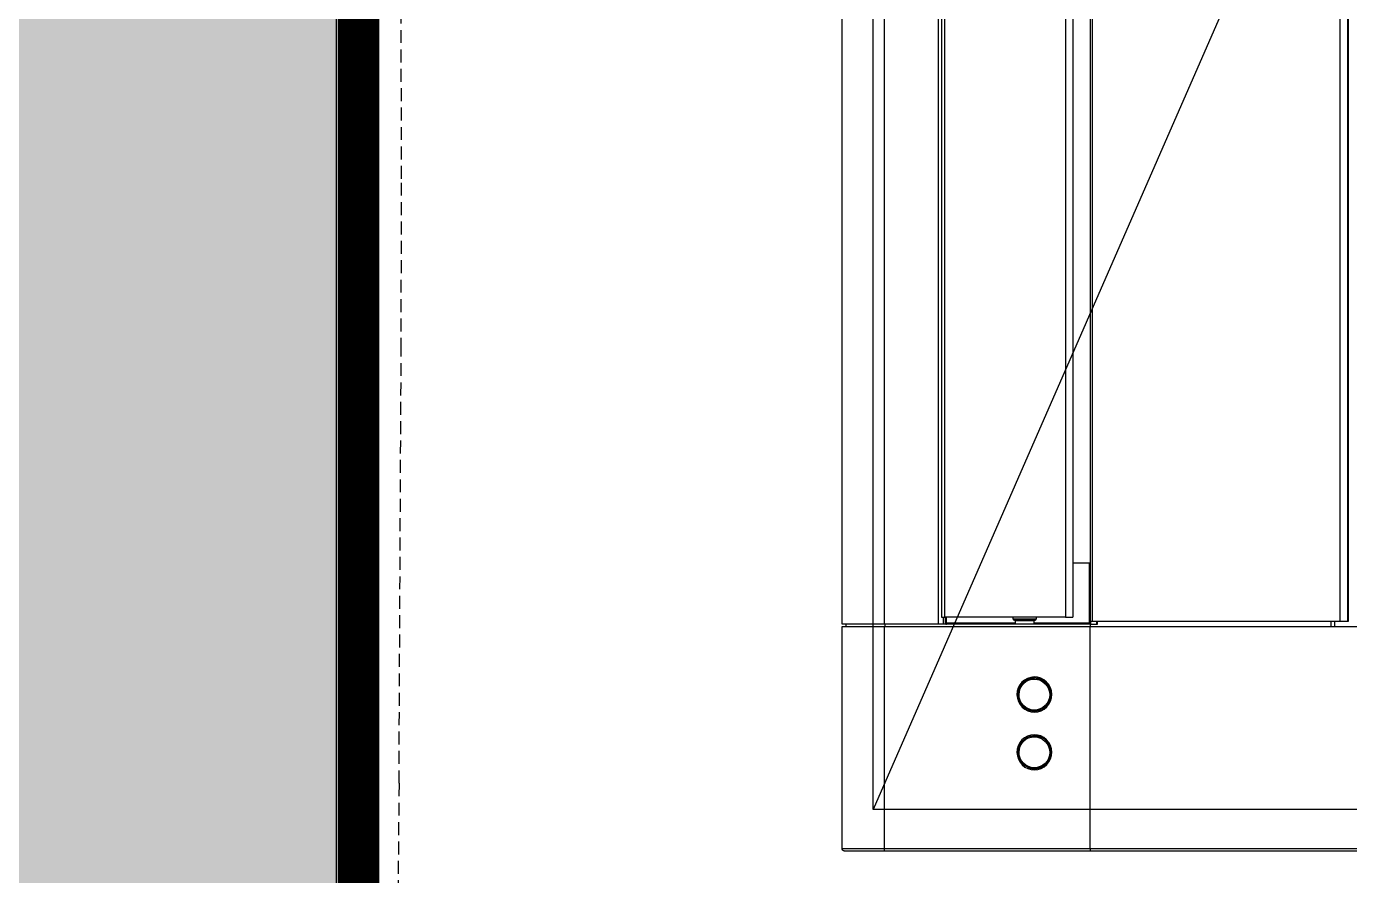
# Model space of a CAD drawing. Header units: millimetres. Extents: x 0 to 460473, y -68369 to 85219.
# Drawn here: x 230084 to 230724, y -38725 to -38315 of the extents above; entities that cross this region are included whole.
import ezdxf

# ---------------------------------------------------------------- set-up
doc = ezdxf.new("R2010")
doc.units = ezdxf.units.MM
doc.header["$LTSCALE"] = 50
doc.linetypes.add('HIDDEN2', pattern=[0.1875, 0.125, -0.0625])
for name, color, linetype in [('fur', 6, 'Continuous'), ('ha', 8, 'Continuous'), ('hid', 8, 'HIDDEN2'), ('wall', 2, 'Continuous')]:
    doc.layers.add(name, color=color, linetype=linetype)

# ---------------------------------------------------------------- blocks, each defined once
blk = doc.blocks.new('EWEDSF')
at = {"layer": 'ha', "transparency": 33554559}
h = blk.add_hatch(color=256, dxfattribs=at)
h.dxf.hatch_style = 1
h.paths.add_polyline_path([(230234, 29629.7), (230234, 32479.7), (230344, 32479.7), (230344, 32679.7), (230034, 32679.7), (230034, 29829.7), (229434, 29829.7), (229434, 29629.7), (230034, 29629.7), (230034, 28199.2), (229414, 28199.2), (229414, 27999.7), (230034, 27999.7), (230284, 27999.7), (230284, 28169.7), (230234, 28169.7)])
at = {"layer": 'wall', "color": 2}
blk.add_line((230234, 28169.7), (230234, 29629.7), dxfattribs=at)
blk = doc.blocks.new('FSFSGF')
at = {"color": 8}
for p, q in [((325213.95, 83159.36), (325519.32, 83159.36)), ((325519.26, 83160.36), (325213.99, 83160.36)), ((325618.73, 83160.36), (325519.26, 83160.36)), ((325519.3, 83160.07), (325519.26, 83160.36)), ((325519.32, 83159.36), (325519.3, 83160.07)), ((325519.32, 83159.36), (325618.89, 83159.36)), ((325519.32, 83159.36), (325519.32, 83051.86)), ((325618.73, 83160.36), (325618.84, 83160.07)), ((325622.62, 83160.36), (325618.73, 83160.36)), ((325618.84, 83160.07), (325618.89, 83159.36)), ((325618.89, 83159.36), (325618.89, 83051.86)), ((325618.89, 83159.36), (325622.96, 83159.36)), ((325626.34, 83160.36), (325622.62, 83160.36)), ((325622.96, 83159.36), (325626.85, 83159.36)), ((325629.84, 83160.36), (325626.34, 83160.36)), ((325626.85, 83159.36), (325630.51, 83159.36)), ((325633.04, 83160.36), (325629.84, 83160.36)), ((325630.51, 83159.36), (325633.84, 83159.36)), ((325635.88, 83160.36), (325633.04, 83160.36)), ((325633.84, 83159.36), (325636.8, 83159.36)), ((325638.32, 83160.36), (325635.88, 83160.36)), ((325636.8, 83159.36), (325639.32, 83159.36)), ((325638.32, 83160.36), (325638.36, 83160.36)), ((325638.36, 83160.36), (325638.41, 83160.36)), ((325638.41, 83160.36), (325638.46, 83160.35)), ((325638.46, 83160.35), (325638.51, 83160.35)), ((325638.51, 83160.35), (325638.6, 83160.32)), ((325638.6, 83160.32), (325638.69, 83160.29)), ((325638.69, 83160.29), (325638.78, 83160.25)), ((325638.78, 83160.25), (325638.86, 83160.2)), ((325638.86, 83160.2), (325638.94, 83160.14)), ((325638.94, 83160.14), (325639.02, 83160.08)), ((325639.02, 83160.08), (325639.08, 83160.01)), ((325639.08, 83160.01), (325639.14, 83159.93)), ((325639.14, 83159.93), (325639.19, 83159.84)), ((325639.19, 83159.84), (325639.24, 83159.75)), ((325639.24, 83159.75), (325639.27, 83159.66)), ((325639.27, 83159.66), (325639.3, 83159.56)), ((325639.3, 83159.56), (325639.31, 83159.47)), ((325639.31, 83159.47), (325639.32, 83159.36)), ((325639.32, 83159.36), (325639.32, 83051.86)), ((325538.57, 83115.89), (325538.11, 83114.29)), ((325539.33, 83117.37), (325538.57, 83115.89)), ((325539.46, 83116.75), (325538.76, 83115.17)), ((325538.91, 83115.61), (325539.64, 83117.05)), ((325540.36, 83118.67), (325539.33, 83117.37)), ((325540.52, 83118.2), (325539.46, 83116.75)), ((325539.55, 83115.65), (325540.24, 83116.94)), ((325539.64, 83117.05), (325540.8, 83118.48)), ((325540.24, 83116.94), (325541.17, 83118.07)), ((325541.62, 83119.73), (325540.36, 83118.67)), ((325541.88, 83119.36), (325540.52, 83118.2)), ((325540.8, 83118.48), (325542.26, 83119.6)), ((325541.17, 83118.07), (325542.3, 83118.98)), ((325543.07, 83120.53), (325541.62, 83119.73)), ((325544, 83120.37), (325541.88, 83119.36)), ((325542.26, 83119.6), (325544.16, 83120.42)), ((325542.3, 83118.98), (325543.59, 83119.66)), ((325544.64, 83121.03), (325543.07, 83120.53)), ((325543.59, 83119.66), (325544.98, 83120.08)), ((325546.32, 83120.71), (325544, 83120.37)), ((325544.16, 83120.42), (325546.2, 83120.71)), ((325546.27, 83121.21), (325544.64, 83121.03)), ((325544.98, 83120.08), (325546.43, 83120.21)), ((325546.2, 83120.71), (325546.24, 83120.71)), ((325546.24, 83120.71), (325546.28, 83120.71)), ((325547.91, 83121.06), (325546.27, 83121.21)), ((325546.28, 83120.71), (325548.62, 83120.35)), ((325548.62, 83120.35), (325546.32, 83120.71)), ((325546.43, 83120.21), (325547.87, 83120.05)), ((325547.87, 83120.05), (325549.26, 83119.61)), ((325549.49, 83120.59), (325547.91, 83121.06)), ((325548.62, 83120.35), (325550.77, 83119.3)), ((325550.72, 83119.33), (325548.62, 83120.35)), ((325549.26, 83119.61), (325550.53, 83118.9)), ((325550.95, 83119.83), (325549.49, 83120.59)), ((325550.53, 83118.9), (325551.64, 83117.96)), ((325552.08, 83118.14), (325550.72, 83119.33)), ((325550.77, 83119.3), (325552.08, 83118.14)), ((325552.24, 83118.79), (325550.95, 83119.83)), ((325551.64, 83117.96), (325552.55, 83116.81)), ((325552.08, 83118.14), (325553.11, 83116.73)), ((325553.14, 83116.68), (325552.08, 83118.14)), ((325553.29, 83117.51), (325552.24, 83118.79)), ((325552.55, 83116.81), (325553.22, 83115.51)), ((325553.11, 83116.73), (325553.91, 83114.79)), ((325553.68, 83115.51), (325553.14, 83116.68)), ((325554.08, 83116.04), (325553.29, 83117.51)), ((325554.57, 83114.45), (325554.08, 83116.04)), ((325538.11, 83114.29), (325537.95, 83112.63)), ((325537.95, 83112.63), (325538.14, 83110.98)), ((325538.14, 83110.98), (325538.63, 83109.39)), ((325538.38, 83112.79), (325538.49, 83114.05)), ((325538.46, 83111.54), (325538.38, 83112.79)), ((325538.76, 83115.17), (325538.41, 83113.47)), ((325538.41, 83113.47), (325538.47, 83111.5)), ((325538.83, 83110.05), (325538.46, 83111.54)), ((325538.47, 83111.5), (325539, 83109.61)), ((325538.49, 83114.05), (325538.91, 83115.61)), ((325539.46, 83108.67), (325538.83, 83110.05)), ((325538.95, 83112.79), (325539.11, 83114.25)), ((325539.09, 83111.33), (325538.95, 83112.79)), ((325539, 83109.61), (325540.11, 83107.72)), ((325539.49, 83109.92), (325539.09, 83111.33)), ((325539.11, 83114.25), (325539.55, 83115.65)), ((325540.16, 83108.61), (325539.49, 83109.92)), ((325553.16, 83109.77), (325552.46, 83108.48)), ((325553.04, 83108.58), (325553.67, 83109.89)), ((325553.91, 83110.65), (325553.13, 83108.74)), ((325553.6, 83111.18), (325553.16, 83109.77)), ((325553.22, 83115.51), (325553.63, 83114.1)), ((325553.38, 83108.06), (325554.14, 83109.54)), ((325553.76, 83112.63), (325553.6, 83111.18)), ((325553.63, 83114.1), (325553.76, 83112.63)), ((325553.67, 83109.89), (325554.06, 83111.3)), ((325554.03, 83114.27), (325553.68, 83115.51)), ((325553.91, 83114.79), (325554.18, 83112.7)), ((325554.18, 83112.7), (325553.91, 83110.65)), ((325554.18, 83112.79), (325554.03, 83114.27)), ((325554.06, 83111.3), (325554.18, 83112.79)), ((325554.14, 83109.54), (325554.61, 83111.14)), ((325554.76, 83112.8), (325554.57, 83114.45)), ((325554.61, 83111.14), (325554.76, 83112.8)), ((325538.63, 83109.39), (325539.42, 83107.92)), ((325539.42, 83107.92), (325540.47, 83106.65)), ((325540.5, 83107.26), (325539.46, 83108.67)), ((325540.11, 83107.72), (325541.69, 83106.2)), ((325541.07, 83107.47), (325540.16, 83108.61)), ((325540.47, 83106.65), (325541.75, 83105.6)), ((325541.81, 83106.11), (325540.5, 83107.26)), ((325542.18, 83106.53), (325541.07, 83107.47)), ((325541.69, 83106.2), (325543.84, 83105.11)), ((325541.75, 83105.6), (325543.21, 83104.83)), ((325543.96, 83105.07), (325541.81, 83106.11)), ((325543.46, 83105.82), (325542.18, 83106.53)), ((325543.21, 83104.83), (325544.8, 83104.36)), ((325544.84, 83105.38), (325543.46, 83105.82)), ((325543.84, 83105.11), (325546.2, 83104.71)), ((325546.32, 83104.71), (325543.96, 83105.07)), ((325544.8, 83104.36), (325546.45, 83104.21)), ((325546.28, 83105.21), (325544.84, 83105.38)), ((325545.33, 83104.83), (325545.37, 83104.84)), ((325545.37, 83104.84), (325545.66, 83104.9)), ((325545.66, 83104.9), (325545.96, 83104.91)), ((325545.96, 83104.91), (325546.03, 83104.91)), ((325546.03, 83104.91), (325546.1, 83104.91)), ((325546.1, 83104.91), (325546.73, 83104.75)), ((325546.2, 83104.71), (325546.24, 83104.71)), ((325546.24, 83104.71), (325546.28, 83104.71)), ((325547.73, 83105.35), (325546.28, 83105.21)), ((325546.28, 83104.71), (325548.46, 83105.03)), ((325548.67, 83105.1), (325546.32, 83104.71)), ((325546.45, 83104.21), (325548.08, 83104.4)), ((325549.12, 83105.76), (325547.73, 83105.35)), ((325548.08, 83104.4), (325549.65, 83104.9)), ((325548.46, 83105.03), (325550.49, 83105.95)), ((325550.8, 83106.16), (325548.67, 83105.1)), ((325550.41, 83106.44), (325549.12, 83105.76)), ((325549.65, 83104.9), (325551.1, 83105.7)), ((325551.54, 83107.36), (325550.41, 83106.44)), ((325550.49, 83105.95), (325551.92, 83107.11)), ((325552.11, 83107.32), (325550.8, 83106.16)), ((325551.1, 83105.7), (325552.36, 83106.77)), ((325552.46, 83108.48), (325551.54, 83107.36)), ((325551.92, 83107.11), (325553.04, 83108.58)), ((325553.13, 83108.74), (325552.11, 83107.32)), ((325552.36, 83106.77), (325553.38, 83108.06)), ((325540.36, 83090.77), (325539.33, 83089.47)), ((325540.52, 83090.3), (325539.46, 83088.85)), ((325539.64, 83089.15), (325540.8, 83090.58)), ((325541.62, 83091.83), (325540.36, 83090.77)), ((325541.88, 83091.46), (325540.52, 83090.3)), ((325540.8, 83090.58), (325542.26, 83091.7)), ((325541.17, 83090.17), (325542.3, 83091.08)), ((325543.07, 83092.63), (325541.62, 83091.83)), ((325544, 83092.47), (325541.88, 83091.46)), ((325542.26, 83091.7), (325544.16, 83092.52)), ((325542.3, 83091.08), (325543.59, 83091.76)), ((325544.64, 83093.13), (325543.07, 83092.63)), ((325543.59, 83091.76), (325544.98, 83092.18)), ((325546.32, 83092.81), (325544, 83092.47)), ((325544.16, 83092.52), (325546.2, 83092.81)), ((325546.27, 83093.31), (325544.64, 83093.13)), ((325544.98, 83092.18), (325546.43, 83092.31)), ((325546.2, 83092.81), (325546.24, 83092.81)), ((325546.24, 83092.81), (325546.28, 83092.81)), ((325547.91, 83093.16), (325546.27, 83093.31)), ((325546.28, 83092.81), (325548.62, 83092.45)), ((325548.62, 83092.45), (325546.32, 83092.81)), ((325546.43, 83092.31), (325547.87, 83092.15)), ((325547.87, 83092.15), (325549.26, 83091.71)), ((325549.49, 83092.69), (325547.91, 83093.16)), ((325550.72, 83091.43), (325548.62, 83092.45)), ((325548.62, 83092.45), (325550.77, 83091.4)), ((325549.26, 83091.71), (325550.53, 83091)), ((325550.95, 83091.93), (325549.49, 83092.69)), ((325550.53, 83091), (325551.64, 83090.06)), ((325552.08, 83090.24), (325550.72, 83091.43)), ((325550.77, 83091.4), (325552.08, 83090.24)), ((325552.24, 83090.89), (325550.95, 83091.93)), ((325553.29, 83089.61), (325552.24, 83090.89)), ((325538.11, 83086.39), (325537.95, 83084.73)), ((325537.95, 83084.73), (325538.14, 83083.08)), ((325538.57, 83087.99), (325538.11, 83086.39)), ((325538.38, 83084.89), (325538.49, 83086.15)), ((325538.46, 83083.64), (325538.38, 83084.89)), ((325538.76, 83087.27), (325538.41, 83085.57)), ((325538.41, 83085.57), (325538.47, 83083.6)), ((325538.49, 83086.15), (325538.91, 83087.71)), ((325539.33, 83089.47), (325538.57, 83087.99)), ((325539.46, 83088.85), (325538.76, 83087.27)), ((325538.91, 83087.71), (325539.64, 83089.15)), ((325538.95, 83084.89), (325539.11, 83086.35)), ((325539.09, 83083.43), (325538.95, 83084.89)), ((325539.11, 83086.35), (325539.55, 83087.75)), ((325539.55, 83087.75), (325540.24, 83089.04)), ((325540.24, 83089.04), (325541.17, 83090.17)), ((325551.64, 83090.06), (325552.55, 83088.91)), ((325553.14, 83088.78), (325552.08, 83090.24)), ((325552.08, 83090.24), (325553.11, 83088.83)), ((325552.55, 83088.91), (325553.22, 83087.61)), ((325553.11, 83088.83), (325553.91, 83086.89)), ((325553.68, 83087.61), (325553.14, 83088.78)), ((325553.22, 83087.61), (325553.63, 83086.2)), ((325554.08, 83088.14), (325553.29, 83089.61)), ((325553.76, 83084.73), (325553.6, 83083.28)), ((325553.63, 83086.2), (325553.76, 83084.73)), ((325554.03, 83086.37), (325553.68, 83087.61)), ((325553.91, 83086.89), (325554.18, 83084.8)), ((325554.18, 83084.8), (325553.91, 83082.75)), ((325554.18, 83084.89), (325554.03, 83086.37)), ((325554.06, 83083.4), (325554.18, 83084.89)), ((325554.57, 83086.55), (325554.08, 83088.14)), ((325554.76, 83084.9), (325554.57, 83086.55)), ((325554.61, 83083.24), (325554.76, 83084.9)), ((325538.14, 83083.08), (325538.63, 83081.49)), ((325538.83, 83082.15), (325538.46, 83083.64)), ((325538.47, 83083.6), (325539, 83081.71)), ((325538.63, 83081.49), (325539.42, 83080.02)), ((325539.46, 83080.77), (325538.83, 83082.15)), ((325539, 83081.71), (325540.11, 83079.82)), ((325539.49, 83082.02), (325539.09, 83083.43)), ((325539.42, 83080.02), (325540.47, 83078.75)), ((325540.5, 83079.36), (325539.46, 83080.77)), ((325540.16, 83080.71), (325539.49, 83082.02)), ((325540.11, 83079.82), (325541.69, 83078.3)), ((325541.07, 83079.57), (325540.16, 83080.71)), ((325540.47, 83078.75), (325541.75, 83077.7)), ((325541.81, 83078.21), (325540.5, 83079.36)), ((325542.18, 83078.63), (325541.07, 83079.57)), ((325541.69, 83078.3), (325543.84, 83077.21)), ((325541.75, 83077.7), (325543.21, 83076.93)), ((325543.96, 83077.17), (325541.81, 83078.21)), ((325543.46, 83077.92), (325542.18, 83078.63)), ((325544.84, 83077.48), (325543.46, 83077.92)), ((325546.28, 83077.31), (325544.84, 83077.48)), ((325549.12, 83077.86), (325547.73, 83077.45)), ((325548.46, 83077.13), (325550.49, 83078.05)), ((325550.8, 83078.26), (325548.67, 83077.2)), ((325550.41, 83078.54), (325549.12, 83077.86)), ((325549.65, 83077), (325551.1, 83077.8)), ((325551.54, 83079.46), (325550.41, 83078.54)), ((325550.49, 83078.05), (325551.92, 83079.21)), ((325552.11, 83079.41), (325550.8, 83078.26)), ((325551.1, 83077.8), (325552.36, 83078.87)), ((325552.46, 83080.58), (325551.54, 83079.46)), ((325551.92, 83079.21), (325553.04, 83080.68)), ((325553.13, 83080.84), (325552.11, 83079.41)), ((325552.36, 83078.87), (325553.38, 83080.16)), ((325553.16, 83081.87), (325552.46, 83080.58)), ((325553.04, 83080.68), (325553.67, 83081.99)), ((325553.91, 83082.75), (325553.13, 83080.84)), ((325553.6, 83083.28), (325553.16, 83081.87)), ((325553.38, 83080.16), (325554.14, 83081.64)), ((325553.67, 83081.99), (325554.06, 83083.4)), ((325554.14, 83081.64), (325554.61, 83083.24)), ((325543.21, 83076.93), (325544.8, 83076.46)), ((325543.84, 83077.21), (325546.2, 83076.81)), ((325546.32, 83076.81), (325543.96, 83077.17)), ((325544.8, 83076.46), (325546.45, 83076.31)), ((325546.2, 83076.81), (325546.24, 83076.81)), ((325546.24, 83076.81), (325546.28, 83076.81)), ((325547.73, 83077.45), (325546.28, 83077.31)), ((325546.28, 83076.81), (325548.46, 83077.13)), ((325548.67, 83077.2), (325546.32, 83076.81)), ((325546.45, 83076.31), (325548.08, 83076.5)), ((325548.08, 83076.5), (325549.65, 83077)), ((325519.32, 83051.86), (325213.95, 83051.86)), ((325394.4, 83049.36), (325394.4, 82271.36)), ((325394.55, 83049.36), (325394.4, 83049.36)), ((325394.99, 83049.36), (325394.55, 83049.36)), ((325394.99, 82271.36), (325394.99, 83049.36)), ((325398.4, 83049.36), (325394.99, 83049.36)), ((325398.4, 83049.36), (325398.4, 82271.36)), ((325518.28, 83049.36), (325398.4, 83049.36)), ((325401.1, 83051.86), (325401.1, 83049.36)), ((325402.89, 83049.36), (325402.89, 83051.86)), ((325515.82, 83050.86), (325515.82, 83049.36)), ((325519.2, 83050.86), (325515.82, 83050.86)), ((325516.32, 83049.36), (325516.32, 83050.86)), ((325518.28, 83049.36), (325518.28, 82271.36)), ((325519.01, 83049.36), (325518.28, 83049.36)), ((325519.32, 83049.36), (325519.01, 83049.36)), ((325519.12, 83050.86), (325519.12, 83049.36)), ((325519.2, 83051.86), (325519.2, 83050.86)), ((325519.2, 83050.86), (325592.82, 83050.86)), ((325618.89, 83051.86), (325519.32, 83051.86)), ((325519.32, 83049.36), (325519.32, 83050.86)), ((325519.46, 83050.72), (325519.32, 83050.86)), ((325519.32, 82271.36), (325519.32, 83049.36)), ((325519.82, 83050.36), (325519.46, 83050.72)), ((325519.82, 83021.36), (325519.82, 83050.36)), ((325519.82, 83050.36), (325546.54, 83050.36)), ((325527.82, 82273.36), (325527.82, 83047.36)), ((325528.43, 83047.36), (325527.82, 83047.36)), ((325529.69, 83047.36), (325528.43, 83047.36)), ((325531.26, 83047.36), (325529.69, 83047.36)), ((325531.26, 82273.36), (325531.26, 83047.36)), ((325531.26, 83047.36), (325589.63, 83047.36)), ((325545.54, 83047.36), (325545.54, 83048.36)), ((325545.54, 83048.36), (325545.81, 83048.36)), ((325545.81, 83048.36), (325546.59, 83048.36)), ((325546.42, 83048.86), (325546.04, 83048.86)), ((325547.51, 83048.86), (325546.42, 83048.86)), ((325546.54, 83048.96), (325546.54, 83050.86)), ((325546.88, 83048.96), (325546.54, 83048.96)), ((325546.59, 83048.36), (325547.81, 83048.36)), ((325547.86, 83048.96), (325546.88, 83048.96)), ((325549.13, 83048.86), (325547.51, 83048.86)), ((325547.81, 83048.36), (325549.34, 83048.36)), ((325549.32, 83048.96), (325547.86, 83048.96)), ((325551.04, 83048.86), (325549.13, 83048.86)), ((325551.04, 83048.96), (325549.32, 83048.96)), ((325549.34, 83048.36), (325551.04, 83048.36)), ((325552.76, 83048.96), (325551.04, 83048.96)), ((325552.96, 83048.86), (325551.04, 83048.86)), ((325551.04, 83048.36), (325552.74, 83048.36)), ((325552.74, 83048.36), (325554.28, 83048.36)), ((325554.22, 83048.96), (325552.76, 83048.96)), ((325554.58, 83048.86), (325552.96, 83048.86)), ((325555.2, 83048.96), (325554.22, 83048.96)), ((325554.28, 83048.36), (325555.49, 83048.36)), ((325555.66, 83048.86), (325554.58, 83048.86)), ((325555.54, 83048.96), (325555.2, 83048.96)), ((325555.49, 83048.36), (325556.27, 83048.36)), ((325555.54, 83050.86), (325555.54, 83048.96)), ((325555.54, 83050.36), (325588.82, 83050.36)), ((325556.04, 83048.86), (325555.66, 83048.86)), ((325556.27, 83048.36), (325556.54, 83048.36)), ((325556.54, 83048.36), (325556.54, 83047.36)), ((325588.82, 83050.72), (325588.82, 83050.86)), ((325588.87, 83050.86), (325588.82, 83050.86)), ((325588.82, 83050.36), (325588.82, 83050.72)), ((325588.82, 83050.36), (325588.82, 83047.36)), ((325588.82, 83050.36), (325589.17, 83050.36)), ((325588.93, 83050.85), (325588.87, 83050.86)), ((325588.99, 83050.83), (325588.93, 83050.85)), ((325589.06, 83050.8), (325588.99, 83050.83)), ((325589.1, 83050.78), (325589.06, 83050.8)), ((325589.14, 83050.75), (325589.1, 83050.78)), ((325589.18, 83050.71), (325589.14, 83050.75)), ((325589.17, 83050.36), (325589.32, 83050.36)), ((325589.21, 83050.67), (325589.18, 83050.71)), ((325589.25, 83050.61), (325589.21, 83050.67)), ((325589.28, 83050.54), (325589.25, 83050.61)), ((325589.3, 83050.5), (325589.28, 83050.54)), ((325589.31, 83050.46), (325589.3, 83050.5)), ((325589.31, 83050.41), (325589.31, 83050.46)), ((325589.32, 83050.36), (325589.31, 83050.41)), ((325589.32, 83050.36), (325589.32, 83047.35)), ((325589.63, 83047.36), (325589.63, 82273.36)), ((325590.84, 83047.36), (325589.63, 83047.36)), ((325590.24, 83050.86), (325590.24, 83047.35)), ((325591.32, 83047.36), (325590.84, 83047.36)), ((325591.32, 82273.36), (325591.32, 83047.36)), ((325592.82, 82269.86), (325592.82, 83050.86)), ((325592.82, 83050.86), (325618.89, 83050.86)), ((325618.58, 83051.86), (325618.58, 83050.86)), ((325622.96, 83051.86), (325618.89, 83051.86)), ((325618.89, 83050.86), (325618.89, 82269.86)), ((325618.89, 83050.86), (325622.96, 83050.86)), ((325626.85, 83051.86), (325622.96, 83051.86)), ((325622.96, 83050.86), (325626.85, 83050.86)), ((325630.51, 83051.86), (325626.85, 83051.86)), ((325626.85, 83050.86), (325630.51, 83050.86)), ((325633.84, 83051.86), (325630.51, 83051.86)), ((325630.51, 83050.86), (325633.84, 83050.86)), ((325636.8, 83051.86), (325633.84, 83051.86)), ((325633.84, 83050.86), (325636.8, 83050.86)), ((325639.32, 83051.86), (325636.8, 83051.86)), ((325636.8, 83050.86), (325639.32, 83050.86)), ((325637.32, 83051.86), (325637.32, 83050.86)), ((325639.32, 83050.86), (325639.32, 82269.86)), ((325519.32, 83021.36), (325519.46, 83021.36)), ((325519.46, 83021.36), (325519.82, 83021.36)), ((325519.82, 83021.36), (325527.82, 83021.36))]:
    blk.add_line(p, q, dxfattribs=at)
at = {"color": 1}
blk.add_line((325204.31, 82180.36), (325624.31, 83140.36), dxfattribs=at)
blk.add_lwpolyline([(325204.31, 82180.36), (325204.31, 83140.36), (325624.31, 83140.36), (325624.31, 82180.36)], close=True, dxfattribs=at)
at = {"color": 8}
for centre, radius, start, end in [((325546.04, 83048.36), 0.5, 90, 180), ((325546.44, 83048.96), 0.1, 270, 0), ((325555.64, 83048.96), 0.1, 180, 270), ((325556.04, 83048.36), 0.5, 0, 90)]:
    blk.add_arc(centre, radius, start, end, dxfattribs=at)

msp = doc.modelspace()

# ---------------------------------------------------------------- linework, layer by layer
at = {"layer": 'fur', "color": 40, "lineweight": 50, "true_color": 0xf8d731, "const_width": 20}
msp.add_lwpolyline([(231454.62857818, -37422.47504293), (231454.62857818, -39432.25663589), (230244.58358802, -39432.25663589), (230244.58358802, -37422.47504293)], close=True, dxfattribs=at)
at = {"layer": 'hid'}
for p, q in [((230244.58358802, -38082.33616613), (230244.58358802, -39427.44650558)), ((230265.40581368, -38388.31721846), (230265.21457704, -38306.42633723)), ((230265.21682689, -38471.47190752), (230265.40581368, -38388.31721846)), ((230264.1766496, -38680.47612691), (230265.21682689, -38471.47190752)), ((230264.1766496, -38680.47612691), (230263.63018566, -38741.17137619))]:
    msp.add_line(p, q, dxfattribs=at)

# ---------------------------------------------------------------- block references
at = {"rotation": 180}
msp.add_blockref('FSFSGF', (556117.81684452, 44447.228343), dxfattribs=at)
at = {"layer": 'ha'}
msp.add_blockref('EWEDSF', (0, -67907.45838072), dxfattribs=at)

doc.saveas('drawing.dxf')
